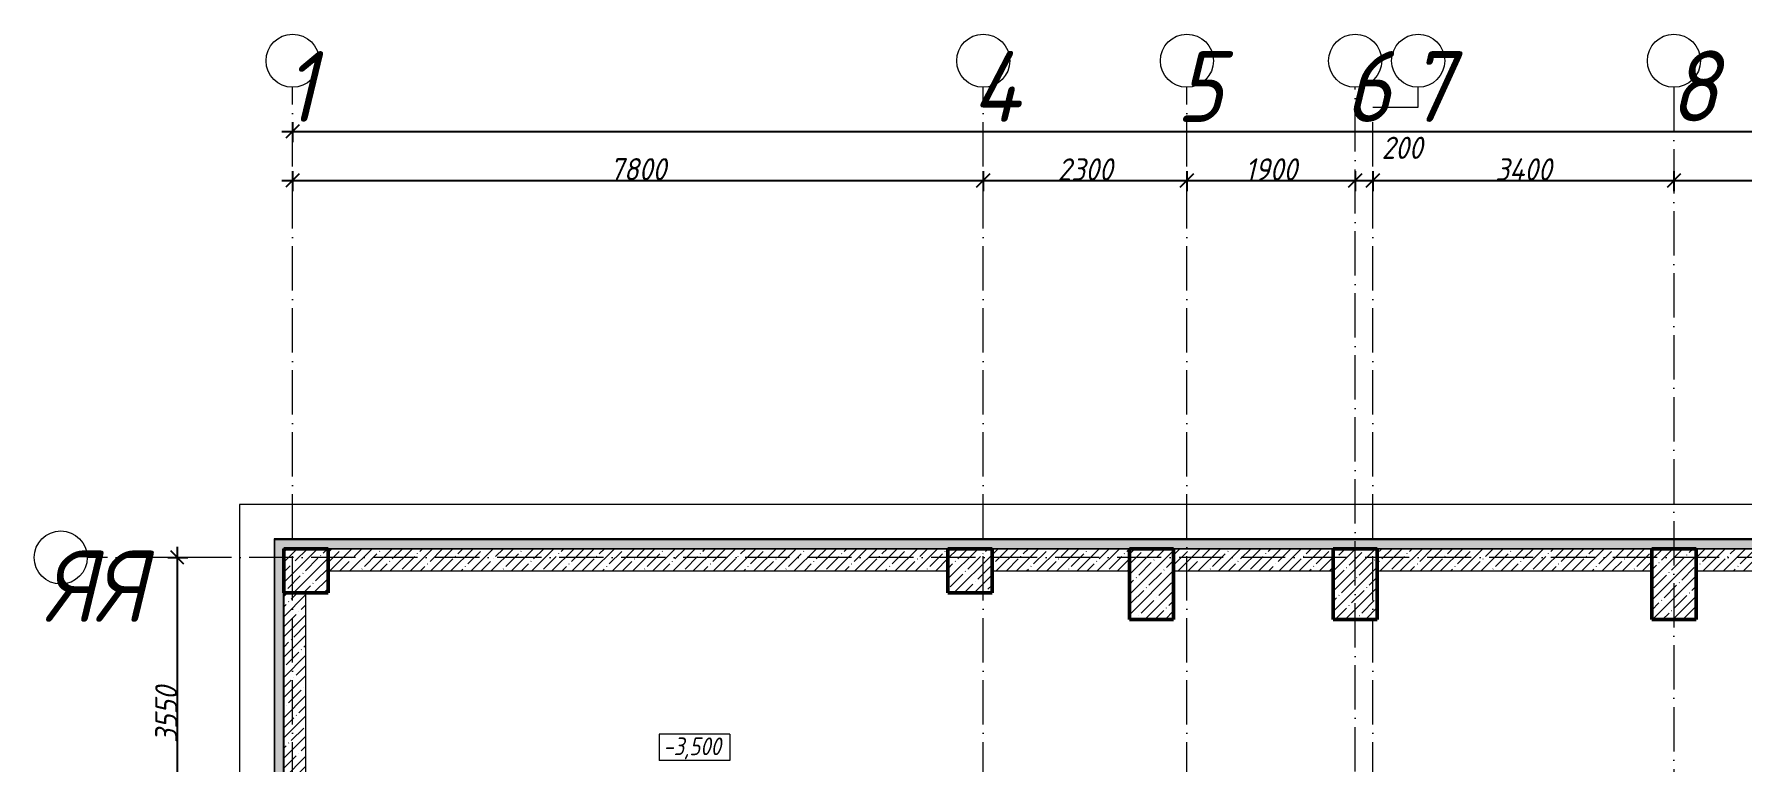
# Model space of a CAD drawing. Header units: millimetres. Extents: x -12989 to 629078, y -109036 to 555275.
# Drawn here: x 508370 to 527655, y 511401 to 519621 of the extents above; entities that cross this region are included whole.
import ezdxf

# ---------------------------------------------------------------- set-up
doc = ezdxf.new("R2010")
doc.units = ezdxf.units.MM
doc.linetypes.add('50_200_ШТРИХ_1Т_ш5_п1_п1_', pattern=[700, 500, -100, 0, -100])
for name, color, linetype, lineweight in [('A-____-____-DIMS', 7, 'Continuous', 9), ('A-FLOR-____-OTLN', 7, 'Continuous', 9), ('A-WALL-____-MCUT', 7, 'Continuous', 13), ('A-WALL-____-MCUT-1', 7, 'Continuous', 9), ('A-WALL-____-MCUT-3', 7, 'Continuous', 9), ('A-WALL-____-PATT-1', 7, 'Continuous', 9), ('A-WALL-FNSH-MCUT-1', 7, 'Continuous', 9), ('G-____-____-DIMS', 7, 'Continuous', 9), ('S-COLS-____-MCUT', 7, 'Continuous', 50), ('S-COLS-____-OTLN', 7, 'Continuous', 9), ('S-GRID-____-IDEN', 7, 'Continuous', 9), ('S-GRID-____-OTLN', 7, 'Continuous', 9), ('S-GRID-____-OTLN-1', 7, '50_200_ШТРИХ_1Т_ш5_п1_п1_', 9)]:
    doc.layers.add(name, color=color, linetype=linetype, lineweight=lineweight)
doc.styles.add('ISOCPEUR_I', font='isocpeui.ttf', dxfattribs={"width": 0.9, "height": 2.5})
doc.styles.add('ISOCPEUR_I_2', font='isocpeui.ttf', dxfattribs={"width": 0.85, "height": 2.3})
doc.styles.add('ISOCPEUR_I_9', font='isocpeui.ttf', dxfattribs={"width": 0.9, "height": 250})
doc.dimstyles.new('ISO-2_5_0_9К_БОЛЬШОЙ_ОСИ', dxfattribs={"dimscale": 304.8, "dimtxt": 248.995294, "dimasz": 0.492126, "dimexe": 0.393701, "dimexo": 0, "dimgap": 0, "dimtad": 1, "dimdec": 0, "dimzin": 0, "dimdsep": 46, "dimtxsty": 'ISOCPEUR_I_9', "dimblk1": 'OBLIQUE', "dimblk2": 'OBLIQUE', "dimsah": 1, "dimcen": 0.09, "dimdle": 0.393701, "dimazin": 0, "dimtfac": 1, "dimtdec": 4, "dimtix": 1, "dimtmove": 0, "dimatfit": 3, "dimfxl": 1, "dimtvp": 1, "dimtolj": 1, "dimtzin": 0, "dimarcsym": 2})
doc.dimstyles.new('ISO-2_5_0_9К_БОЛЬШОЙ_ОСИ_1', dxfattribs={"dimscale": 304.8, "dimtxt": 248.995294, "dimasz": 0.492126, "dimexe": 0.393701, "dimexo": 0, "dimgap": 0, "dimtad": 1, "dimdec": 0, "dimzin": 0, "dimdsep": 46, "dimtxsty": 'ISOCPEUR_I_9', "dimblk1": 'OBLIQUE', "dimblk2": 'OBLIQUE', "dimsah": 1, "dimcen": 0.09, "dimdle": 0.393701, "dimazin": 0, "dimtfac": 1, "dimtdec": 4, "dimtix": 1, "dimtmove": 1, "dimatfit": 3, "dimfxl": 1, "dimtvp": 1, "dimtolj": 1, "dimtzin": 0, "dimarcsym": 2})
doc.dimstyles.new('ISO-2_5_0_9К_БОЛЬШОЙ_ОСИ_2', dxfattribs={"dimscale": 304.8, "dimtxt": 248.995294, "dimasz": 0.492126, "dimexe": 0.393701, "dimexo": 0, "dimgap": 0, "dimtad": 1, "dimdec": 0, "dimzin": 0, "dimdsep": 46, "dimtxsty": 'ISOCPEUR_I_9', "dimblk1": 'OBLIQUE', "dimblk2": 'OBLIQUE', "dimsah": 1, "dimcen": 0.09, "dimdle": 0.393701, "dimazin": 0, "dimtfac": 1, "dimtdec": 4, "dimtix": 1, "dimtmove": 2, "dimatfit": 3, "dimfxl": 1, "dimtvp": 1, "dimtolj": 1, "dimtzin": 0, "dimarcsym": 2})
pattern_1 = [(45, (513638.8, 428127.92), (-114.04925, 114.04925), []), (45, (513752.85, 428127.92), (-114.04925, 114.04925), [201.612, -40.322, 3.353, -36.97])]
pattern_2 = [(0, (513638.804, 428127.92), (120.967, 69.841), [80.645, -161.29]), (120, (513638.804, 428127.92), (-120.96808, 69.84086), [80.645, -161.29]), (60, (513638.804, 428127.92), (-8e-05, 139.68186), [0, -161.29, 80.645, 0])]

# ---------------------------------------------------------------- blocks, each defined once
blk = doc.blocks.new('BSC_Колонна _Прямоугольная - 500х800-25984396-АР1_Кладочный план подвала в осях 1-64_Ю-ЯЯ')
at = {"layer": 'S-COLS-____-OTLN'}
h = blk.add_hatch(dxfattribs=at)
h.set_pattern_fill('FP_2', color=256, style=0, pattern_type=2)
h.set_pattern_definition([(45, (-9650, -85281.04), (-114.04925, 114.04925), []), (45, (-9535.95, -85281.04), (-114.04925, 114.04925), [201.613, -40.323, 3.353, -36.97])])
h.paths.add_polyline_path([(-250, -400), (250, -400), (250, 400), (-250, 400)], flags=0)
at = {"layer": 'S-COLS-____-MCUT'}
for p, q in [((250, 400), (-250, 400)), ((-250, 400), (-250, -400)), ((250, -400), (250, 400)), ((-250, -400), (250, -400))]:
    blk.add_line(p, q, dxfattribs=at)
blk = doc.blocks.new('BSC_Колонна _Прямоугольная - 500х500-V20-АР1_Кладочный план подвала в осях 1-64_Ю-ЯЯ')
at = {"layer": 'S-COLS-____-OTLN'}
h = blk.add_hatch(dxfattribs=at)
h.set_pattern_fill('FP_26', color=256, style=0, pattern_type=2)
h.set_pattern_definition([(45, (2200, -85431.04), (-114.04925, 114.04925), []), (45, (2314.05, -85431.04), (-114.04925, 114.04925), [201.613, -40.323, 3.353, -36.97])])
h.paths.add_polyline_path([(-250, -250), (250, -250), (250, 250), (-250, 250)], flags=0)
at = {"layer": 'S-COLS-____-MCUT'}
for p, q in [((250, 250), (-250, 250)), ((-250, 250), (-250, -250)), ((250, -250), (250, 250)), ((-250, -250), (250, -250))]:
    blk.add_line(p, q, dxfattribs=at)
blk = doc.blocks.new('BSC_Колонна _Прямоугольная - 500х800-V56-АР1_Кладочный план подвала в осях 1-64_Ю-ЯЯ')
at = {"layer": 'S-COLS-____-OTLN'}
h = blk.add_hatch(dxfattribs=at)
h.set_pattern_fill('FP_69', color=256, style=0, pattern_type=2)
h.set_pattern_definition([(45, (-13250, -85281.04), (-114.04925, 114.04925), []), (45, (-13135.95, -85281.04), (-114.04925, 114.04925), [201.613, -40.323, 3.353, -36.97])])
h.paths.add_polyline_path([(-250, -400), (250, -400), (250, 400), (-250, 400)], flags=0)
at = {"layer": 'S-COLS-____-MCUT'}
for p, q in [((250, 400), (-250, 400)), ((-250, 400), (-250, -400)), ((250, -400), (250, 400)), ((-250, -400), (250, -400))]:
    blk.add_line(p, q, dxfattribs=at)
blk = doc.blocks.new('BSC_Колонна _Прямоугольная - 500х800-V101-АР1_Кладочный план подвала в осях 1-64_Ю-ЯЯ')
at = {"layer": 'S-COLS-____-OTLN'}
h = blk.add_hatch(dxfattribs=at)
h.set_pattern_fill('FP_117', color=256, style=0, pattern_type=2)
h.set_pattern_definition([(45, (-7350, -85281.04), (-114.04925, 114.04925), []), (45, (-7235.95, -85281.04), (-114.04925, 114.04925), [201.613, -40.323, 3.353, -36.97])])
h.paths.add_polyline_path([(-250, -400), (250, -400), (250, 400), (-250, 400)], flags=0)
at = {"layer": 'S-COLS-____-MCUT'}
for p, q in [((250, 400), (-250, 400)), ((-250, 400), (-250, -400)), ((250, -400), (250, 400)), ((-250, -400), (250, -400))]:
    blk.add_line(p, q, dxfattribs=at)
blk = doc.blocks.new('Ось сетки - Круг_Ø6_00__ISO-2_5_0_9K_-25732049-АР1_Кладочный план подвала в осях 1-64_Ю-ЯЯ')
at = {"layer": 'S-GRID-____-IDEN'}
blk.add_circle((0, 0), 3, dxfattribs=at)
blk = doc.blocks.new('_Oblique')
at = {"color": 0, "linetype": 'ByBlock', "lineweight": -2}
blk.add_line((-0.5, -0.5), (0.5, 0.5), dxfattribs=at)
blk = doc.blocks.new('*D6545')
at = {"layer": 'A-____-____-DIMS', "color": 0, "lineweight": -2, "transparency": 16777216}
for p, q in [((509987, 510039), (509987, 513829)), ((509881, 513709), (510107, 513709)), ((509881, 510159), (510107, 510159))]:
    blk.add_line(p, q, dxfattribs=at)
at = {"layer": 'Defpoints', "color": 0, "transparency": 16777216}
for p in [(509881, 513709), (509987, 513709), (509881, 510159)]:
    blk.add_point(p, dxfattribs=at)
at = {"layer": 'A-____-____-DIMS', "color": 0, "lineweight": -2, "transparency": 16777216, "xscale": 150, "yscale": 150, "zscale": 150}
for p, rotation in [((509987, 513709), 90), ((509987, 510159), 270)]:
    blk.add_blockref('_Oblique', p, dxfattribs=dict(at, rotation=rotation))
at = {"layer": 'A-____-____-DIMS', "color": 0, "transparency": 16777216, "insert": (509862, 511934), "char_height": 250, "width": 758.48, "attachment_point": 5, "rotation": 90, "style": 'ISOCPEUR_I_9'}
blk.add_mtext('\\A1;3550', dxfattribs=at)
blk = doc.blocks.new('*D6548')
at = {"layer": 'A-____-____-DIMS', "color": 0, "lineweight": -2, "transparency": 16777216}
for p, q in [((511289, 518074), (511289, 517848)), ((519089, 518074), (519089, 517848)), ((511169, 517968), (519209, 517968))]:
    blk.add_line(p, q, dxfattribs=at)
at = {"layer": 'Defpoints', "color": 0, "transparency": 16777216}
for p in [(511289, 518074), (519089, 518074), (519089, 517968)]:
    blk.add_point(p, dxfattribs=at)
at = {"layer": 'A-____-____-DIMS', "color": 0, "lineweight": -2, "transparency": 16777216, "xscale": 150, "yscale": 150, "zscale": 150, "rotation": 180}
blk.add_blockref('_Oblique', (511289, 517968), dxfattribs=at)
at = {"layer": 'A-____-____-DIMS', "color": 0, "lineweight": -2, "transparency": 16777216, "xscale": 150, "yscale": 150, "zscale": 150}
blk.add_blockref('_Oblique', (519089, 517968), dxfattribs=at)
at = {"layer": 'A-____-____-DIMS', "color": 0, "transparency": 16777216, "insert": (515189, 518095), "char_height": 250, "width": 758.48, "attachment_point": 5, "style": 'ISOCPEUR_I_9'}
blk.add_mtext('\\A1;7800', dxfattribs=at)
blk = doc.blocks.new('*D6549')
at = {"layer": 'A-____-____-DIMS', "color": 0, "lineweight": -2, "transparency": 16777216}
for p, q in [((519089, 518074), (519089, 517848)), ((521389, 518074), (521389, 517848)), ((518969, 517968), (521509, 517968))]:
    blk.add_line(p, q, dxfattribs=at)
at = {"layer": 'Defpoints', "color": 0, "transparency": 16777216}
for p in [(519089, 518074), (521389, 518074), (521389, 517968)]:
    blk.add_point(p, dxfattribs=at)
at = {"layer": 'A-____-____-DIMS', "color": 0, "lineweight": -2, "transparency": 16777216, "xscale": 150, "yscale": 150, "zscale": 150, "rotation": 180}
blk.add_blockref('_Oblique', (519089, 517968), dxfattribs=at)
at = {"layer": 'A-____-____-DIMS', "color": 0, "lineweight": -2, "transparency": 16777216, "xscale": 150, "yscale": 150, "zscale": 150}
blk.add_blockref('_Oblique', (521389, 517968), dxfattribs=at)
at = {"layer": 'A-____-____-DIMS', "color": 0, "transparency": 16777216, "insert": (520239, 518093), "char_height": 250, "width": 758.48, "attachment_point": 5, "style": 'ISOCPEUR_I_9'}
blk.add_mtext('\\A1;2300', dxfattribs=at)
blk = doc.blocks.new('*D6550')
at = {"layer": 'A-____-____-DIMS', "color": 0, "lineweight": -2, "transparency": 16777216}
for p, q in [((521389, 518074), (521389, 517848)), ((523289, 518074), (523289, 517848)), ((521269, 517968), (523409, 517968))]:
    blk.add_line(p, q, dxfattribs=at)
at = {"layer": 'Defpoints', "color": 0, "transparency": 16777216}
for p in [(521389, 518074), (523289, 518074), (523289, 517968)]:
    blk.add_point(p, dxfattribs=at)
at = {"layer": 'A-____-____-DIMS', "color": 0, "lineweight": -2, "transparency": 16777216, "xscale": 150, "yscale": 150, "zscale": 150, "rotation": 180}
blk.add_blockref('_Oblique', (521389, 517968), dxfattribs=at)
at = {"layer": 'A-____-____-DIMS', "color": 0, "lineweight": -2, "transparency": 16777216, "xscale": 150, "yscale": 150, "zscale": 150}
blk.add_blockref('_Oblique', (523289, 517968), dxfattribs=at)
at = {"layer": 'A-____-____-DIMS', "color": 0, "transparency": 16777216, "insert": (522339, 518093), "char_height": 250, "width": 701.02, "attachment_point": 5, "style": 'ISOCPEUR_I_9'}
blk.add_mtext('\\A1;1900', dxfattribs=at)
blk = doc.blocks.new('*D6551')
at = {"layer": 'A-____-____-DIMS', "color": 0, "lineweight": -2, "transparency": 16777216}
for p, q in [((523289, 518074), (523289, 517848)), ((523489, 518074), (523489, 517848)), ((523169, 517968), (523609, 517968))]:
    blk.add_line(p, q, dxfattribs=at)
at = {"layer": 'Defpoints', "color": 0, "transparency": 16777216}
for p in [(523289, 518074), (523489, 518074), (523489, 517968)]:
    blk.add_point(p, dxfattribs=at)
at = {"layer": 'A-____-____-DIMS', "color": 0, "lineweight": -2, "transparency": 16777216, "xscale": 150, "yscale": 150, "zscale": 150, "rotation": 180}
blk.add_blockref('_Oblique', (523289, 517968), dxfattribs=at)
at = {"layer": 'A-____-____-DIMS', "color": 0, "lineweight": -2, "transparency": 16777216, "xscale": 150, "yscale": 150, "zscale": 150}
blk.add_blockref('_Oblique', (523489, 517968), dxfattribs=at)
at = {"layer": 'A-____-____-DIMS', "color": 0, "transparency": 16777216, "insert": (523587, 518462), "char_height": 250, "width": 568.86, "attachment_point": 1, "line_spacing_factor": 1.149209, "style": 'ISOCPEUR_I_9'}
blk.add_mtext('\\A1;200', dxfattribs=at)
blk = doc.blocks.new('*D6552')
at = {"layer": 'A-____-____-DIMS', "color": 0, "lineweight": -2, "transparency": 16777216}
for p, q in [((523489, 518074), (523489, 517848)), ((526889, 518074), (526889, 517848)), ((523369, 517968), (527009, 517968))]:
    blk.add_line(p, q, dxfattribs=at)
at = {"layer": 'Defpoints', "color": 0, "transparency": 16777216}
for p in [(523489, 518074), (526889, 518074), (526889, 517968)]:
    blk.add_point(p, dxfattribs=at)
at = {"layer": 'A-____-____-DIMS', "color": 0, "lineweight": -2, "transparency": 16777216, "xscale": 150, "yscale": 150, "zscale": 150, "rotation": 180}
blk.add_blockref('_Oblique', (523489, 517968), dxfattribs=at)
at = {"layer": 'A-____-____-DIMS', "color": 0, "lineweight": -2, "transparency": 16777216, "xscale": 150, "yscale": 150, "zscale": 150}
blk.add_blockref('_Oblique', (526889, 517968), dxfattribs=at)
at = {"layer": 'A-____-____-DIMS', "color": 0, "transparency": 16777216, "insert": (525189, 518093), "char_height": 250, "width": 781.46, "attachment_point": 5, "style": 'ISOCPEUR_I_9'}
blk.add_mtext('\\A1;3400', dxfattribs=at)
blk = doc.blocks.new('*D6553')
at = {"layer": 'A-____-____-DIMS', "color": 0, "lineweight": -2, "transparency": 16777216}
for p, q in [((526889, 518074), (526889, 517848)), ((531589, 518074), (531589, 517848)), ((526769, 517968), (531709, 517968))]:
    blk.add_line(p, q, dxfattribs=at)
at = {"layer": 'Defpoints', "color": 0, "transparency": 16777216}
for p in [(526889, 518074), (531589, 518074), (531589, 517968)]:
    blk.add_point(p, dxfattribs=at)
at = {"layer": 'A-____-____-DIMS', "color": 0, "lineweight": -2, "transparency": 16777216, "xscale": 150, "yscale": 150, "zscale": 150, "rotation": 180}
blk.add_blockref('_Oblique', (526889, 517968), dxfattribs=at)
at = {"layer": 'A-____-____-DIMS', "color": 0, "lineweight": -2, "transparency": 16777216, "xscale": 150, "yscale": 150, "zscale": 150}
blk.add_blockref('_Oblique', (531589, 517968), dxfattribs=at)
at = {"layer": 'A-____-____-DIMS', "color": 0, "transparency": 16777216, "insert": (529239, 518095), "char_height": 250, "width": 781.46, "attachment_point": 5, "style": 'ISOCPEUR_I_9'}
blk.add_mtext('\\A1;4700', dxfattribs=at)
blk = doc.blocks.new('*D6587')
at = {"layer": 'A-____-____-DIMS', "color": 0, "lineweight": -2, "transparency": 16777216}
for p, q in [((511289, 518627), (511289, 518401)), ((614789, 518627), (614789, 518401)), ((511169, 518521), (562522, 518521)), ((614909, 518521), (563401, 518521))]:
    blk.add_line(p, q, dxfattribs=at)
at = {"layer": 'Defpoints', "color": 0, "transparency": 16777216}
for p in [(511289, 518627), (614789, 518627), (614789, 518521)]:
    blk.add_point(p, dxfattribs=at)
at = {"layer": 'A-____-____-DIMS', "color": 0, "lineweight": -2, "transparency": 16777216, "xscale": 150, "yscale": 150, "zscale": 150, "rotation": 180}
blk.add_blockref('_Oblique', (511289, 518521), dxfattribs=at)
at = {"layer": 'A-____-____-DIMS', "color": 0, "lineweight": -2, "transparency": 16777216, "xscale": 150, "yscale": 150, "zscale": 150}
blk.add_blockref('_Oblique', (614789, 518521), dxfattribs=at)
at = {"layer": 'A-____-____-DIMS', "color": 0, "transparency": 16777216, "insert": (562422, 518847), "char_height": 250, "width": 1080.26, "attachment_point": 1, "line_spacing_factor": 1.149209, "style": 'ISOCPEUR_I_9'}
blk.add_mtext('\\A1;103500', dxfattribs=at)
blk = doc.blocks.new('Высотные отметки - 9_5х3_5_h_-17668430-АР1_Кладочный план подвала в осях 1-64_Ю-ЯЯ')
at = {"layer": 'G-____-____-DIMS'}
for p, q in [((-4, 3), (-4, 0)), ((4, 3), (-4, 3)), ((4, 3), (4, 0)), ((4, 0), (-4, 0))]:
    blk.add_line(p, q, dxfattribs=at)

msp = doc.modelspace()

# ---------------------------------------------------------------- hatches: boundary and pattern name
at = {"layer": 'A-WALL-____-PATT-1'}
h = msp.add_hatch(dxfattribs=at)
h.set_pattern_fill('FP_54', color=256, style=0, pattern_type=2)
h.set_pattern_definition(pattern_2)
h.paths.add_polyline_path([(511186.8036, 483206.9591), (511186.8036, 513910.9591), (511086.8036, 513910.9591), (511086.8036, 483206.9591)], flags=0)
h = msp.add_hatch(dxfattribs=at)
h.set_pattern_fill('FP_54', color=256, style=0, pattern_type=2)
h.set_pattern_definition(pattern_2)
h.paths.add_polyline_path([(614890.8036, 513810.9591), (614890.8036, 513910.9591), (539688.8036, 513910.9591), (539688.8036, 513810.9591), (614888.8036, 513810.9591)], flags=0)
h.paths.add_polyline_path([(538088.8036, 513810.9591), (538088.8036, 513910.9591), (511186.8036, 513910.9591), (511186.8036, 513810.9591), (534834.3188, 513810.9591)], flags=0)
h = msp.add_hatch(dxfattribs=at)
h.set_pattern_fill('FP_1', color=256, style=0, pattern_type=2)
h.set_pattern_definition(pattern_1)
h.paths.add_polyline_path([(518688.8036, 513558.9591), (518688.8036, 513808.9591), (511688.8036, 513808.9591), (511688.8036, 513558.9591)], flags=0)
h = msp.add_hatch(dxfattribs=at)
h.set_pattern_fill('FP_1', color=256, style=0, pattern_type=2)
h.set_pattern_definition(pattern_1)
h.paths.add_polyline_path([(520738.8036, 513558.9591), (520738.8036, 513808.9591), (519188.8036, 513808.9591), (519188.8036, 513558.9591), (520694.584, 513558.9591)], flags=0)
h = msp.add_hatch(dxfattribs=at)
h.set_pattern_fill('FP_1', color=256, style=0, pattern_type=2)
h.set_pattern_definition(pattern_1)
h.paths.add_polyline_path([(521238.8036, 513558.9591), (523038.8036, 513558.9591), (523038.8036, 513808.9591), (521238.8036, 513808.9591)], flags=0)
h = msp.add_hatch(dxfattribs=at)
h.set_pattern_fill('FP_1', color=256, style=0, pattern_type=2)
h.set_pattern_definition(pattern_1)
h.paths.add_polyline_path([(526638.8036, 513558.9591), (526638.8036, 513808.9591), (523538.8036, 513808.9591), (523538.8036, 513558.9591)], flags=0)
h = msp.add_hatch(dxfattribs=at)
h.set_pattern_fill('FP_1', color=256, style=0, pattern_type=2)
h.set_pattern_definition(pattern_1)
h.paths.add_polyline_path([(527138.8036, 513558.9591), (531338.8036, 513558.9591), (531338.8036, 513808.9591), (527138.8036, 513808.9591)], flags=0)
h = msp.add_hatch(dxfattribs=at)
h.set_pattern_fill('FP_1', color=256, style=0, pattern_type=2)
h.set_pattern_definition(pattern_1)
h.paths.add_polyline_path([(511188.8036, 510408.9591), (511438.8036, 510408.9591), (511438.8036, 513308.9591), (511188.8036, 513308.9591)], flags=0)
at = {"layer": 'S-COLS-____-OTLN'}
h = msp.add_hatch(dxfattribs=at)
h.set_pattern_fill('FP_1', color=256, style=0, pattern_type=2)
h.set_pattern_definition(pattern_1)
h.paths.add_polyline_path([(518688.8036, 513308.9591), (519188.8036, 513308.9591), (519188.8036, 513808.9591), (518688.8036, 513808.9591)], flags=0)

# ---------------------------------------------------------------- linework, layer by layer
at = {"layer": 'A-FLOR-____-OTLN'}
for p, q in [((563788.8036, 514308.9591), (510688.8036, 514308.9591)), ((510688.8036, 514308.9591), (510688.8036, 482808.9591))]:
    msp.add_line(p, q, dxfattribs=at)
at = {"layer": 'A-WALL-____-MCUT'}
for p, q in [((511078.8036, 513918.9591), (511078.8036, 483198.9591)), ((538088.8036, 513918.9591), (511078.8036, 513918.9591)), ((511086.8036, 483206.9591), (511086.8036, 513910.9591)), ((511086.8036, 513910.9591), (538088.8036, 513910.9591))]:
    msp.add_line(p, q, dxfattribs=at)
at = {"layer": 'A-WALL-____-MCUT-1'}
for p, q in [((518688.8036, 513808.9591), (511688.8036, 513808.9591)), ((518688.8036, 513558.9591), (518688.8036, 513808.9591)), ((520738.8036, 513808.9591), (519188.8036, 513808.9591)), ((519188.8036, 513808.9591), (519188.8036, 513558.9591)), ((523038.8036, 513808.9591), (521238.8036, 513808.9591)), ((523538.8036, 513808.9591), (526638.8036, 513808.9591)), ((526638.8036, 513808.9591), (523538.8036, 513808.9591)), ((527138.8036, 513808.9591), (531338.8036, 513808.9591)), ((531338.8036, 513808.9591), (527138.8036, 513808.9591)), ((511688.8036, 513558.9591), (518688.8036, 513558.9591)), ((519188.8036, 513558.9591), (520738.8036, 513558.9591)), ((521238.8036, 513558.9591), (523038.8036, 513558.9591)), ((523538.8036, 513558.9591), (526638.8036, 513558.9591)), ((527138.8036, 513558.9591), (531338.8036, 513558.9591)), ((511188.8036, 513308.9591), (511188.8036, 510408.9591)), ((511438.8036, 510408.9591), (511438.8036, 513308.9591))]:
    msp.add_line(p, q, dxfattribs=at)
at = {"layer": 'A-WALL-____-MCUT-3'}
for p, q in [((511186.8036, 483306.9591), (511186.8036, 513810.9591)), ((511186.8036, 513810.9591), (538088.8036, 513810.9591))]:
    msp.add_line(p, q, dxfattribs=at)
at = {"layer": 'A-WALL-FNSH-MCUT-1'}
for p, q in [((511688.8036, 513808.9591), (520738.8036, 513808.9591)), ((521238.8036, 513808.9591), (523038.8036, 513808.9591))]:
    msp.add_line(p, q, dxfattribs=at)
at = {"layer": 'S-COLS-____-MCUT'}
for p, q in [((519188.8036, 513808.9591), (518688.8036, 513808.9591)), ((518688.8036, 513808.9591), (518688.8036, 513308.9591)), ((519188.8036, 513308.9591), (519188.8036, 513808.9591)), ((518688.8036, 513308.9591), (519188.8036, 513308.9591))]:
    msp.add_line(p, q, dxfattribs=at)
at = {"layer": 'S-GRID-____-OTLN'}
for p, q in [((524000.3017, 518795.7946), (524000.3017, 519020.7686)), ((523488.8036, 518795.7946), (524000.3017, 518795.7946))]:
    msp.add_line(p, q, dxfattribs=at)
at = {"layer": 'S-GRID-____-OTLN-1'}
for p, q in [((511288.8036, 481019.505), (511288.8036, 519020.7686)), ((519088.8036, 481019.505), (519088.8036, 519020.7686)), ((521388.8036, 481019.505), (521388.8036, 519020.7686)), ((523288.8036, 481188.462), (523288.8036, 519020.7686)), ((526888.8036, 519020.7686), (526888.8036, 481019.505)), ((523488.8036, 481019.505), (523488.8036, 518795.7946)), ((617713.2102, 513708.9591), (508970.0334, 513708.9591))]:
    msp.add_line(p, q, dxfattribs=at)

# ---------------------------------------------------------------- block references
at = {"layer": 'G-____-____-DIMS', "xscale": 99.99999999999993, "yscale": 99.99999999999993, "zscale": 99.99999999999993}
msp.add_blockref('Высотные отметки - 9_5х3_5_h_-17668430-АР1_Кладочный план подвала в осях 1-64_Ю-ЯЯ', (515826.9428, 511415.4089), dxfattribs=at)
at = {"layer": 'S-COLS-____-OTLN'}
for name, p in [('BSC_Колонна _Прямоугольная - 500х500-V20-АР1_Кладочный план подвала в осях 1-64_Ю-ЯЯ', (511438.8036, 513558.9591)), ('BSC_Колонна _Прямоугольная - 500х800-V101-АР1_Кладочный план подвала в осях 1-64_Ю-ЯЯ', (520988.8036, 513408.9591)), ('BSC_Колонна _Прямоугольная - 500х800-25984396-АР1_Кладочный план подвала в осях 1-64_Ю-ЯЯ', (523288.8036, 513408.9591)), ('BSC_Колонна _Прямоугольная - 500х800-V56-АР1_Кладочный план подвала в осях 1-64_Ю-ЯЯ', (526888.8036, 513408.9591))]:
    msp.add_blockref(name, p, dxfattribs=at)
at = {"layer": 'S-GRID-____-IDEN', "xscale": 99.99999999999993, "yscale": 99.99999999999993, "zscale": 99.99999999999993}
for p in [(511288.8036, 519320.7686), (519088.8036, 519320.7686), (521388.8036, 519320.7686), (523288.8036, 519320.7686), (524000.3017, 519320.7686)]:
    msp.add_blockref('Ось сетки - Круг_Ø6_00__ISO-2_5_0_9K_-25732049-АР1_Кладочный план подвала в осях 1-64_Ю-ЯЯ', p, dxfattribs=at)
for p, rotation in [((526888.8036, 519320.7686), 180), ((508670.0334, 513708.9591), 89.9999999999998)]:
    msp.add_blockref('Ось сетки - Круг_Ø6_00__ISO-2_5_0_9K_-25732049-АР1_Кладочный план подвала в осях 1-64_Ю-ЯЯ', p, dxfattribs=dict(at, rotation=rotation))

# ---------------------------------------------------------------- texts
at = {"layer": 'G-____-____-DIMS', "insert": (515476.369, 511676.7), "char_height": 200, "width": 841.377075, "attachment_point": 1, "line_spacing_factor": 1.149209, "style": 'ISOCPEUR_I_2'}
msp.add_mtext('-3,500', dxfattribs=at)
at = {"layer": 'S-GRID-____-IDEN', "char_height": 800, "attachment_point": 1, "style": 'ISOCPEUR_I'}
for s, insert, width in [('\\fISOCPEUR|b0|i1|c204|p34|;\\W.9;1', (511190.9752, 519429.5432), 144.30375), ('\\fISOCPEUR|b0|i1|c204|p34|;\\W.9;4', (518958.1252, 519429.5432), 223.670812), ('\\fISOCPEUR|b0|i1|c204|p34|;\\W.9;5', (521267.1252, 519429.5432), 202.02525), ('\\fISOCPEUR|b0|i1|c204|p34|;\\W.9;6', (523167.1252, 519429.5432), 202.02525), ('\\fISOCPEUR|b0|i1|c204|p34|;\\W.9;7', (523878.6234, 519429.5432), 202.02525), ('\\fISOCPEUR|b0|i1|c204|p34|;\\W.9;8', (526837.6819, 519434.7022), 202.02525), ('ЯЯ', (508484.9629, 513785.035), 447.341625)]:
    msp.add_mtext(s, dxfattribs=dict(at, insert=insert, width=width))

# ---------------------------------------------------------------- dimensions: what is measured, and where the dimension line sits
at = {"layer": 'A-____-____-DIMS'}
for base, p1, p2, dimstyle, override, picture, middle in [((614788.8036, 518520.5857), (511288.8036, 518626.6518), (614788.8036, 518626.6518), 'ISO-2_5_0_9К_БОЛЬШОЙ_ОСИ_2', {"dimtxt": 400, "dimpost": '<>', "dimfxl": 103500}, '*D6587', (562961.6538, 518680.533)), ((523488.8036, 517968.3665), (523288.8036, 518074.4325), (523488.8036, 518074.4325), 'ISO-2_5_0_9К_БОЛЬШОЙ_ОСИ_1', {"dimtxt": 400, "dimpost": '<>', "dimfxl": 200}, '*D6551', (523871.2477, 518128.3137))]:
    dim = msp.add_linear_dim(base=base, p1=p1, p2=p2, dimstyle=dimstyle, override=override, dxfattribs=at)
    dim.commit()
    dim.dimension.update_dxf_attribs({"geometry": picture, "text_midpoint": middle, "dimtype": 160})
for base, p1, p2, override, picture, middle in [((519088.8036, 517968.3665), (511288.8036, 518074.4325), (519088.8036, 518074.4325), {"dimtxt": 400, "dimpost": '<>', "dimfxl": 7800}, '*D6548', (515188.8036, 518094.9763)), ((521388.8036, 517968.3665), (519088.8036, 518074.4325), (521388.8036, 518074.4325), {"dimtxt": 400, "dimpost": '<>', "dimfxl": 2300}, '*D6549', (520238.8036, 518093.3665)), ((523288.8036, 517968.3665), (521388.8036, 518074.4325), (523288.8036, 518074.4325), {"dimtxt": 400, "dimpost": '<>', "dimfxl": 1900}, '*D6550', (522338.8036, 518093.3665)), ((526888.8036, 517968.3665), (523488.8036, 518074.4325), (526888.8036, 518074.4325), {"dimtxt": 400, "dimpost": '<>', "dimfxl": 3400}, '*D6552', (525188.8036, 518093.3665)), ((531588.8036, 517968.3665), (526888.8036, 518074.4325), (531588.8036, 518074.4325), {"dimtxt": 400, "dimpost": '<>', "dimfxl": 4700}, '*D6553', (529238.8036, 518094.9763))]:
    dim = msp.add_linear_dim(base=base, p1=p1, p2=p2, dimstyle='ISO-2_5_0_9К_БОЛЬШОЙ_ОСИ', override=override, dxfattribs=at)
    dim.commit()
    dim.dimension.update_dxf_attribs({"geometry": picture, "text_midpoint": middle})
dim = msp.add_linear_dim(base=(509987.408, 513708.9591), p1=(509881.342, 510158.9591), p2=(509881.342, 513708.9591), angle=90, dimstyle='ISO-2_5_0_9К_БОЛЬШОЙ_ОСИ', override={"dimtxt": 400, "dimpost": '<>', "dimfxl": 3550}, dxfattribs=at)
dim.commit()
dim.dimension.update_dxf_attribs({"geometry": '*D6545', "text_midpoint": (509862.408, 511933.9591)})

doc.saveas('drawing.dxf')
